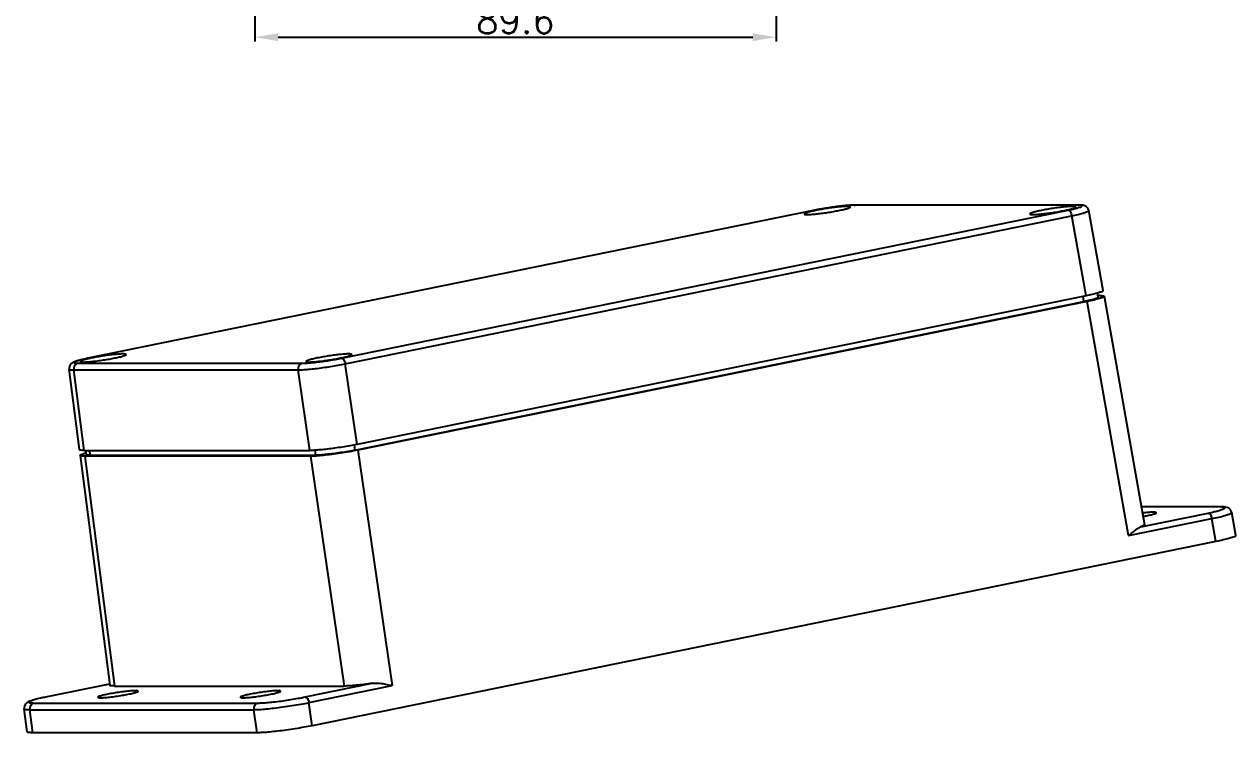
# Model space of a CAD drawing. Header units: millimetres. Extents: x -3227 to -2772, y 3140 to 3496.
# Drawn here: x -3226.6 to -3018.2, y 3139.5 to 3261.3 of the extents above; entities that cross this region are included whole.
import ezdxf

# ---------------------------------------------------------------- set-up
doc = ezdxf.new("R2010")
doc.units = ezdxf.units.MM
doc.layers.add('02___PRT_ALL_AXES', color=7, linetype='Continuous')
doc.layers.add('标注', color=3, linetype='Continuous', lineweight=0)
doc.styles.get("Standard").update_dxf_attribs({"font": 'txt.shx'})
doc.dimstyles.new('ISO-25', dxfattribs={"dimtxt": 2.5, "dimasz": 2, "dimexe": 1.25, "dimexo": 0.625, "dimtad": 1, "dimdsep": 46, "dimtxsty": 'Standard', "dimcen": 2.5, "dimclrt": 256, "dimadec": 0, "dimazin": 0, "dimtfac": 1, "dimtmove": 0, "dimatfit": 3, "dimfxl": 1, "dimarcsym": 0})

# ---------------------------------------------------------------- blocks, each defined once
blk = doc.blocks.new('*D24')
at = {"layer": 'Defpoints', "color": 0, "lineweight": 25}
for p in [(-3186.913044862861, 3317.064385044584), (-3097.278134732961, 3317.064385044584), (-3097.278134732961, 3259.105626972027)]:
    blk.add_point(p, dxfattribs=at)
at = {"layer": '标注', "color": 0, "lineweight": -2}
for p, q in [((-3186.913044862861, 3316.564385044584), (-3186.913044862861, 3258.355626972027)), ((-3097.278134732961, 3316.564385044584), (-3097.278134732961, 3258.355626972027)), ((-3182.913044862861, 3259.105626972027), (-3101.278134732961, 3259.105626972027))]:
    blk.add_line(p, q, dxfattribs=at)
at = {"layer": '标注', "color": 0, "lineweight": 25}
for points in [[(-3182.913044862861, 3259.772293638693), (-3182.913044862861, 3258.43896030536), (-3186.913044862861, 3259.105626972027)], [(-3101.278134732961, 3259.772293638693), (-3101.278134732961, 3258.43896030536), (-3097.278134732961, 3259.105626972027)]]:
    blk.add_solid(points, dxfattribs=at)
at = {"layer": '标注', "lineweight": 25, "insert": (-3142.095589797911, 3261.980126972026), "char_height": 4.5, "attachment_point": 5}
blk.add_mtext('89.6', dxfattribs=at)

msp = doc.modelspace()

# ---------------------------------------------------------------- linework, layer by layer
at = {"color": 7, "linetype": 'Continuous', "lineweight": 25}
for p, q in [((-3089.810685529582, 3229.524987943522), (-3090.658572364482, 3229.361183345422)), ((-3083.693392857482, 3230.249791803622), (-3084.327842847282, 3230.231217027722)), ((-3083.846094054682, 3230.234598987522), (-3083.695647811582, 3230.249804444222)), ((-3045.288683680581, 3230.234598987522), (-3083.846094054682, 3230.234598987522)), ((-3083.695647811582, 3230.249804444222), (-3083.693392842682, 3230.249801056622)), ((-3045.138236607482, 3230.249804444222), (-3083.695646987682, 3230.249804444222)), ((-3045.288683680581, 3230.234598987522), (-3045.138831295382, 3230.249804208422)), ((-3044.973179519482, 3230.247960844422), (-3045.138831266382, 3230.249790747122)), ((-3090.609382063381, 3229.366115897322), (-3215.611472132081, 3203.908600860122)), ((-3172.005519752282, 3203.913517662522), (-3047.052581239682, 3229.366115897322)), ((-3171.357759297482, 3202.945910153822), (-3046.404820784882, 3228.398508388622)), ((-3090.609382063381, 3229.366115897322), (-3090.658533613382, 3229.361199096122)), ((-3043.964923449082, 3214.636703535522), (-3046.404820784882, 3228.398508388622)), ((-3041.034459046582, 3215.544474066622), (-3043.475436321582, 3229.312370124022)), ((-3041.872691787381, 3214.406839720022), (-3041.979946717482, 3215.108907680722)), ((-3169.683993043582, 3188.114457934622), (-3044.315270933182, 3213.651750239022)), ((-3043.964923449082, 3214.636703535522), (-3169.335204274882, 3189.099093724722)), ((-3043.790862052982, 3213.654941339822), (-3169.190915928882, 3188.111266833822)), ((-3044.315270933182, 3213.651750239022), (-3044.450627693981, 3214.537766806522)), ((-3036.657382602581, 3173.419825427622), (-3043.790862052982, 3213.654941339822)), ((-3041.674184982081, 3214.697121048022), (-3041.917038069082, 3214.697121048022)), ((-3040.860293635982, 3214.562125195822), (-3033.897867575181, 3175.291805356122)), ((-3217.317110430381, 3203.505404046422), (-3217.640653087982, 3203.406484352122)), ((-3217.326218135081, 3203.045034572322), (-3178.768807760981, 3203.045034572322)), ((-3216.929018928382, 3203.610329031822), (-3217.317110430381, 3203.505404046422)), ((-3215.611417808082, 3203.908606626422), (-3215.947260368182, 3203.838578339522)), ((-3215.562320575982, 3203.913517662522), (-3215.611418838682, 3203.908611709622)), ((-3215.562320575982, 3203.913517662522), (-3215.610389113881, 3203.903667274322)), ((-3169.335204274882, 3189.099093724722), (-3171.357759297482, 3202.945910153822)), ((-3217.067586668182, 3188.194967656822), (-3218.846248507682, 3202.047935355622)), ((-3216.253243239282, 3188.056914016522), (-3218.031115282082, 3201.903730445622)), ((-3218.031115282082, 3201.903730445622), (-3179.473704907982, 3201.903730445622)), ((-3177.451149885282, 3188.056914016522), (-3179.473704907982, 3201.903730445622)), ((-3216.253243239282, 3188.056914016522), (-3177.451149885282, 3188.056914016522)), ((-3216.034467726882, 3188.056914016522), (-3215.927903683481, 3187.359368453522)), ((-3215.373398184782, 3188.056914016522), (-3215.249490787882, 3187.245842550122)), ((-3176.577119838482, 3188.088995907222), (-3176.448311290781, 3187.245842550122)), ((-3169.820256829581, 3189.006411695822), (-3169.683993043582, 3188.114457934622)), ((-3169.190915928882, 3188.111266833822), (-3163.277611922382, 3147.627604263022)), ((-3216.940665702182, 3187.206453706222), (-3211.867394240081, 3147.693678354022)), ((-3216.126410488881, 3187.069087125622), (-3211.053100471582, 3147.556011489322)), ((-3177.306861539382, 3187.069087125622), (-3216.126410488881, 3187.069087125622)), ((-3216.001958839982, 3187.634686888922), (-3215.971300335982, 3187.643077257222)), ((-3215.249490787882, 3187.245842550122), (-3176.448311290781, 3187.245842550122)), ((-3177.306861539382, 3187.069087125622), (-3171.535327699982, 3147.556011489322)), ((-3020.710035064982, 3178.363392252022), (-3034.442444159682, 3178.363392252022)), ((-3020.860482138082, 3178.348186795322), (-3034.439748310282, 3178.348186795322)), ((-3020.860482138082, 3178.348186795322), (-3020.710539260782, 3178.363392082522)), ((-3020.522542473881, 3178.361369333022), (-3020.710539250482, 3178.363377045322)), ((-3036.657382602581, 3173.419825427622), (-3022.329398754182, 3176.338399578422)), ((-3034.513587488182, 3174.956065760722), (-3022.977159208882, 3177.306007087122)), ((-3021.630115379482, 3172.394216682622), (-3022.329398754182, 3176.338399578422)), ((-3018.211240243182, 3173.453282302222), (-3018.911603566082, 3177.403556453122)), ((-3021.630115379482, 3172.394216682622), (-3177.025924207981, 3140.740482592222)), ((-3211.907956426181, 3147.892807900622), (-3223.189074307282, 3145.598478756522)), ((-3211.053100471582, 3147.556011489322), (-3171.535327699982, 3147.556011489322)), ((-3178.253356225582, 3145.676637620922), (-3166.716927946281, 3148.026578947222)), ((-3177.605595770782, 3144.709030112222), (-3163.277611922382, 3147.627604263022)), ((-3224.904347471082, 3144.634457912722), (-3186.369301835982, 3144.634457912722)), ((-3222.787670400181, 3145.676637620922), (-3222.836776923582, 3145.671729987122)), ((-3222.787670400181, 3145.676637620922), (-3222.835740567182, 3145.666796348722)), ((-3177.025924207981, 3140.740482592222), (-3177.605595770782, 3144.709030112222)), ((-3226.049767413282, 3139.685668846322), (-3226.560101754982, 3143.660367686622)), ((-3225.099700079581, 3139.524606265922), (-3225.609244618081, 3143.493153786022)), ((-3225.609244618081, 3143.493153786022), (-3187.074198982982, 3143.493153786022)), ((-3186.494527420182, 3139.524606265922), (-3187.074198982982, 3143.493153786022)), ((-3186.494527420182, 3139.524606265922), (-3225.099700079581, 3139.524606265922))]:
    msp.add_line(p, q, dxfattribs=at)
for points in [[(-3084.327842847282, 3230.231217027722), (-3085.283552363082, 3230.160564700422), (-3086.359211628182, 3230.046645091122), (-3087.503671063082, 3229.897819882722), (-3088.669316715782, 3229.721583846022), (-3089.810685529582, 3229.524987943522)], [(-3043.475378343182, 3229.311625244522), (-3043.492285785282, 3229.389521554622), (-3043.656660198782, 3229.739651365722), (-3043.923518655682, 3229.998832850922), (-3044.210504958081, 3230.141499181622), (-3044.460429803381, 3230.204606259522), (-3044.702473976582, 3230.234557282522), (-3044.973179519482, 3230.247960844422)], [(-3217.640653087982, 3203.406484352122), (-3217.908620984382, 3203.311012132822), (-3218.137828447982, 3203.211028075222), (-3218.358148404482, 3203.083025709822), (-3218.590561386782, 3202.876643534022), (-3218.786061411782, 3202.551236964422), (-3218.854038792681, 3202.147118923922), (-3218.846057820382, 3202.047032706722)], [(-3215.947260368182, 3203.838578339522), (-3216.472316939082, 3203.721677972622), (-3216.929018928382, 3203.610329031822)], [(-3018.911522261382, 3177.402619330222), (-3018.929673791182, 3177.485421161722), (-3019.118674960881, 3177.866623244022), (-3019.411371978882, 3178.127004277822), (-3019.700742311682, 3178.257127999922), (-3019.959708897082, 3178.316964552822), (-3020.222704904182, 3178.347284149122), (-3020.522542473881, 3178.361369333022)], [(-3225.385540901382, 3145.028951453222), (-3225.646915845782, 3144.929455858022), (-3225.874998555082, 3144.823162101122), (-3226.096210358982, 3144.685900343722), (-3226.325275353582, 3144.468839431122), (-3226.511508650482, 3144.133995067922), (-3226.566285510882, 3143.725807214122), (-3226.559889796782, 3143.659380189222)], [(-3224.702386869182, 3145.238121347422), (-3225.073837883981, 3145.130765801022), (-3225.385540901382, 3145.028951453222)], [(-3223.189074307282, 3145.598478756522), (-3223.760983713581, 3145.472481590322), (-3224.265598602982, 3145.352054795522), (-3224.702386869182, 3145.238121347422)]]:
    msp.add_lwpolyline(points, dxfattribs=at)
for points, start_tangent, end_tangent in [([(-3083.846094054682, 3230.234598987522), (-3084.506999442582, 3230.212956270222), (-3085.351340011282, 3230.148743589822), (-3086.334812147182, 3230.045134836622), (-3087.407163541782, 3229.907416961122), (-3088.514885318581, 3229.742472738822), (-3089.601838100282, 3229.558679975922), (-3090.609382063381, 3229.366115897322)], (-0.9999999964601728, -8.414068407083359e-05), (-0.9798824270563454, -0.1995756226250244)), ([(-3047.052581239682, 3229.366115897322), (-3046.168827601181, 3229.558823158422), (-3045.451181145881, 3229.742653083422), (-3045.021351672982, 3229.885908803822)], (0.9798721959486566, 0.1996258490445505), (0.9616699209694755, 0.274209706433895)), ([(-3045.139759889182, 3230.230209428022), (-3045.288683680581, 3230.234598987522)], (-0.9985411112543096, 0.05399675115235025), (-0.9999999974685383, 7.115422268336454e-05)), ([(-3044.840531687082, 3230.212988321522), (-3045.139759889182, 3230.230209428022)], (-0.9992344874847499, 0.03912082592544817), (-0.9985411112574772, 0.05399675109376834)), ([(-3045.021351672982, 3229.885908803822), (-3044.939496599181, 3229.907626550122)], (0.9616699210450179, 0.2742097061689628), (0.9714292097093239, 0.2373294977947717)), ([(-3044.939496599181, 3229.907626550122), (-3044.659999622382, 3230.045301779322), (-3044.626514760082, 3230.148827454422), (-3044.840531687082, 3230.212988321522)], (0.9714292098014203, 0.2373294974178055), (-0.999234487486176, 0.03912082588902229)), ([(-3047.052581239682, 3229.366115897322), (-3046.852053991081, 3229.292792221722), (-3046.658980731781, 3229.083734631522), (-3046.502115224582, 3228.770069919822), (-3046.404820796382, 3228.398508386322)], (0.9999999999999994, 3.512108063358364e-08), (0.1595616455573544, -0.9871879665327314)), ([(-3046.404820784882, 3228.398508388622), (-3045.341995579482, 3228.633826400022), (-3044.482890820881, 3228.856445816422), (-3043.870307375782, 3229.055278588622), (-3043.535227871382, 3229.220260805422), (-3043.494000538982, 3229.314349897922)], (0.9792045235210142, 0.2028755803836025), (0.1442565316331815, 0.9895403241309395)), ([(-3042.041893412482, 3215.088929825122), (-3042.901473127882, 3214.868646264122), (-3043.964923449082, 3214.636703535522)], (-0.9510412918266763, -0.3090638465441189), (-0.9798777421769529, -0.1995986232071678)), ([(-3041.936924555382, 3215.124214113622), (-3042.041893412482, 3215.088929825122)], (-0.9453442793428823, -0.3260739080541198), (-0.9510412916781537, -0.3090638470011481)), ([(-3041.052948048082, 3215.546378469722), (-3041.094088578582, 3215.451523310422), (-3041.429211212282, 3215.286520294122), (-3041.936924555382, 3215.124214113622)], (-0.1400215442431867, -0.9901484571253714), (-0.9453442792393678, -0.3260739083542262)), ([(-3041.872995102081, 3214.406723993322), (-3041.872366817282, 3214.403993228122), (-3042.032251629082, 3214.265954067622), (-3042.518096481282, 3214.086057931222), (-3043.296791850182, 3213.876564443322), (-3044.315270933182, 3213.651750239022)], (0.2705967286492327, -0.9626927913121266), (-0.979877742179254, -0.1995986231958713)), ([(-3040.860767038082, 3214.561769487222), (-3040.859696610281, 3214.557434531522), (-3041.051809687582, 3214.391743554622), (-3041.635166615782, 3214.175829200222), (-3042.569384164281, 3213.924548079222), (-3043.790862052982, 3213.654941339822)], (0.300073611613061, -0.9539160485144873), (-0.9798777421773339, -0.1995986232052976)), ([(-3041.674184982081, 3214.697121048022), (-3041.071972088282, 3214.661593285422), (-3040.860767038082, 3214.561769487222)], (1, 0), (0.300073611621213, -0.9539160485119229)), ([(-3217.326218135081, 3203.045034572322), (-3217.637945806682, 3202.905927264722), (-3217.880846880882, 3202.640881066822), (-3218.018748774982, 3202.289366390122), (-3218.031115282082, 3201.903730445622)], (-0.9798777421627137, -0.1995986232770715), (0.135956837669242, -0.9907147613167876)), ([(-3215.610389113881, 3203.903667274322), (-3216.446074214482, 3203.720810401322), (-3217.163720669781, 3203.536980476422), (-3217.675405216482, 3203.372007009722), (-3217.954902193282, 3203.234331780522), (-3217.988387055582, 3203.130806105322), (-3217.774370128582, 3203.066645238322), (-3217.326218135081, 3203.045034572322)], (-0.979415306201716, -0.2018555373969187), (0.999999997468534, -7.115428521408067e-05)), ([(-3178.768807760981, 3203.045034572322), (-3179.080528300482, 3202.905932452022), (-3179.323430576682, 3202.640890644622), (-3179.461336868882, 3202.289373884022), (-3179.473704914782, 3201.903730445622)], (-0.9798777398613825, -0.1995986345748609), (0.1359568084975592, -0.9907147653200481)), ([(-3179.473704907982, 3201.903730445622), (-3178.678355421682, 3201.933262741822), (-3177.666384686981, 3202.012697723622), (-3176.488154109282, 3202.138084354922), (-3175.203358740682, 3202.303066862322), (-3173.875605875181, 3202.499477161422), (-3172.572076662282, 3202.717379600422), (-3171.357759297482, 3202.945910153822)], (0.9999832238063672, 0.005792417960144987), (0.9805394267923203, 0.1963222669637555)), ([(-3178.768807760981, 3203.045034572322), (-3178.107902373082, 3203.066677289622), (-3177.263561804282, 3203.130889969922), (-3176.280089668482, 3203.234498723222), (-3175.207738273882, 3203.372216598622), (-3174.100016497081, 3203.537160820922), (-3173.013063715382, 3203.720953583922), (-3172.005519752282, 3203.913517662522)], (0.9999999964601728, 8.414068407083359e-05), (0.9798824270563454, 0.1995756226250244)), ([(-3172.005519752282, 3203.913517662522), (-3171.804987474582, 3203.840190357822), (-3171.611913833181, 3203.631128271522), (-3171.455051160682, 3203.317464717522), (-3171.357759297482, 3202.945910153822)], (1, 2.433331544821129e-10), (0.1595616964380291, -0.98718795830876)), ([(-3218.827017009482, 3202.044153046822), (-3218.826781325281, 3202.012698783422), (-3218.570833944282, 3201.933262007522), (-3218.031115282082, 3201.903730445622)], (-0.1498174484384367, -0.988713675511468), (0.9999833123586478, -0.005777110370019201)), ([(-3216.253243239282, 3188.056914016522), (-3216.792542278182, 3188.083045481122), (-3217.048179879482, 3188.160122412422), (-3217.048276237982, 3188.191201318922)], (-1, 0), (0.1543396137056328, 0.9880178559323695)), ([(-3169.335204274882, 3189.099093724722), (-3170.549079205882, 3188.867151040722), (-3171.852349169782, 3188.646867553022), (-3173.179705071082, 3188.449277118722), (-3174.464661642181, 3188.284274071422), (-3175.642862851581, 3188.160122469222), (-3176.655279354082, 3188.083045491222), (-3177.451149885282, 3188.056914016522)], (-0.9798777421792694, -0.1995986231957959), (-1, 0)), ([(-3169.190915928882, 3188.111266833822), (-3170.617823457781, 3187.841438888222), (-3172.151848324482, 3187.590028969122), (-3173.688469132282, 3187.374165895322), (-3175.122862863382, 3187.208571605422), (-3176.356747531881, 3187.104555632522), (-3177.306861539382, 3187.069087125622)], (-0.9798777421802829, -0.1995986231908211), (-1, 0)), ([(-3169.683993043582, 3188.114457934622), (-3170.872848174281, 3187.889643730222), (-3172.151060840282, 3187.680150242322), (-3173.431522960682, 3187.500254105922), (-3174.626973158081, 3187.362214945522), (-3175.655943476982, 3187.275439901622), (-3176.448311290781, 3187.245842550122)], (-0.9798777421803229, -0.1995986231906242), (-1, 0)), ([(-3216.940400965582, 3187.206462398222), (-3216.940898860581, 3187.208773642022), (-3216.748785783382, 3187.374464618922), (-3216.165428855082, 3187.590378973422)], (-0.2437451950425238, 0.9698393062222639), (0.9659362174749021, 0.2587802615546221)), ([(-3216.126410488881, 3187.069087125622), (-3216.728623382682, 3187.104614888122), (-3216.940400965582, 3187.206462398222)], (-1, 0), (-0.2437451950840602, 0.9698393062118247)), ([(-3216.165428855082, 3187.590378973422), (-3216.001958839982, 3187.634686888922)], (0.9659362174345849, 0.2587802617051128), (0.9646007278732065, 0.2637146863306634)), ([(-3215.249490787882, 3187.245842550122), (-3215.751257539382, 3187.275439901622), (-3215.927600368781, 3187.359484180222)], (-1, 0), (-0.2705967286111883, 0.9626927913228202)), ([(-3032.340554726582, 3177.439100813522), (-3033.027445715782, 3177.409341669422), (-3033.939288648582, 3177.322977269722), (-3034.251290581381, 3177.286231402922)], (-1, 0), (-0.9925605213296523, -0.1217522545902495)), ([(-3031.890876872481, 3177.346386370422), (-3031.945853356682, 3177.409341669422), (-3032.340554726582, 3177.439100813522)], (-0.4688244319618202, 0.8832913743469234), (-1, 0)), ([(-3022.977159208882, 3177.306007087122), (-3021.916523698482, 3177.537286646722), (-3021.055408851482, 3177.757871532022), (-3020.567927868982, 3177.921555525722)], (0.9798722336015422, 0.1996256642236284), (0.9590132652116803, 0.283361177912627)), ([(-3020.711456124982, 3178.344431737722), (-3020.860482138082, 3178.348186795322)], (-0.998873236865949, 0.04745794636245734), (-0.999999997294927, 7.35536950118223e-05)), ([(-3020.322658588282, 3178.322248854422), (-3020.711456124982, 3178.344431737722)], (-0.9992328095294152, 0.03916366121740144), (-0.9988732368577787, 0.04745794653441957)), ([(-3020.567927868982, 3177.921555525722), (-3020.441448411581, 3177.955823393322)], (0.9590132652021454, 0.2833611779448976), (0.9714231959541937, 0.2373541117447519)), ([(-3020.441448411581, 3177.955823393322), (-3020.106069667881, 3178.121023499022), (-3020.065868172382, 3178.245252729422), (-3020.322658588282, 3178.322248854422)], (0.9714231960321893, 0.2373541114255384), (-0.9992328095294944, 0.03916366121538004)), ([(-3034.151289579582, 3176.721309521922), (-3033.575471101582, 3176.831070044322), (-3032.738718475782, 3177.018961885122), (-3032.155180427382, 3177.188461563422), (-3031.881977726382, 3177.322977269722), (-3031.890876872481, 3177.346386370422)], (0.9830428894015321, 0.1833757824716424), (-0.4688244319910131, 0.8832913743314286)), ([(-3022.977159208882, 3177.306007087122), (-3022.776632411082, 3177.232683734122), (-3022.583559173582, 3177.023626524922), (-3022.426693411582, 3176.709961692122), (-3022.329398766582, 3176.338399575922)], (0.9999999999999994, 3.430996988960853e-08), (0.1595616483693272, -0.9871879660782253)), ([(-3022.329398754182, 3176.338399578422), (-3021.089331234182, 3176.612374812622), (-3020.086973922082, 3176.871705171822), (-3019.372261051082, 3177.103474713522), (-3018.981335407382, 3177.295953708522), (-3018.933259440581, 3177.405792822022)], (0.979300891930126, 0.2024098887526485), (0.1440768650784546, 0.9895664995083276)), ([(-3036.657382602581, 3173.419825427622), (-3036.293343130681, 3173.693054733322), (-3035.949617874682, 3173.959369359222), (-3035.624855341782, 3174.214344929322), (-3035.319146493282, 3174.451635289822), (-3035.031841409982, 3174.663631105622), (-3034.763580442182, 3174.838089041322), (-3034.513587488182, 3174.956065760722)], (0.8058754859140336, 0.5920850455828286), (0.9493560998955389, 0.3142021572031798)), ([(-3033.900941062981, 3175.291961688622), (-3034.030499816582, 3175.152129836922), (-3034.513587488182, 3174.956065760722)], (-0.1299815175188525, -0.9915164169611597), (-0.9493560998864852, -0.3142021572305357)), ([(-3018.232810744982, 3173.455504105822), (-3018.280808030582, 3173.344839753422), (-3018.671784436582, 3173.152336234322), (-3019.386580336782, 3172.921814020522), (-3020.389423338082, 3172.664816532622), (-3021.630115379482, 3172.394216682622)], (-0.1400215442287142, -0.9901484571274181), (-0.9798777421809632, -0.1995986231874803)), ([(-3207.454335734481, 3146.759605432822), (-3208.141226723681, 3146.729846288822), (-3209.053069656482, 3146.643481889022), (-3210.100606993381, 3146.508966182722), (-3211.181298481182, 3146.339466504422), (-3212.189358507482, 3146.151574663622), (-3213.026111133382, 3145.963682822922), (-3213.609649181782, 3145.794183144622), (-3213.882851882682, 3145.659667438322), (-3213.873952736581, 3145.636258337522)], (-1, 0), (0.4688244319757326, -0.883291374339539)), ([(-3213.424274882582, 3145.543543894522), (-3212.737383893382, 3145.573303038522), (-3211.825540960582, 3145.659667438322), (-3210.778003623682, 3145.794183144622), (-3209.697312135881, 3145.963682822922), (-3208.689252109582, 3146.151574663622), (-3207.852499483682, 3146.339466504422), (-3207.268961435382, 3146.508966182722), (-3206.995758734382, 3146.643481889022), (-3207.004657880482, 3146.666890989822)], (1, 0), (-0.4688244319757326, 0.883291374339539)), ([(-3211.053100471582, 3147.556011489322), (-3211.632417883282, 3147.587812608822), (-3211.864072833282, 3147.681218236322), (-3211.863600488382, 3147.692584976522)], (-1, 0), (0.1690392786219442, 0.9856093152375198)), ([(-3207.004657880482, 3146.666890989822), (-3207.059634364682, 3146.729846288822), (-3207.454335734481, 3146.759605432822)], (-0.4688244319618202, 0.8832913743469234), (-1, 0)), ([(-3182.953590948882, 3146.759605432822), (-3183.640481938181, 3146.729846288822), (-3184.552324870981, 3146.643481889022), (-3185.599862207881, 3146.508966182722), (-3186.680553695682, 3146.339466504422), (-3187.688613721982, 3146.151574663622), (-3188.525366347782, 3145.963682822922), (-3189.108904396182, 3145.794183144622), (-3189.382107097182, 3145.659667438322), (-3189.373207951081, 3145.636258337522)], (-1, 0), (0.4688244319757326, -0.883291374339539)), ([(-3188.923530097082, 3145.543543894522), (-3188.236639107782, 3145.573303038522), (-3187.324796174982, 3145.659667438322), (-3186.277258838182, 3145.794183144622), (-3185.196567350282, 3145.963682822922), (-3184.188507323981, 3146.151574663622), (-3183.351754698182, 3146.339466504422), (-3182.768216649782, 3146.508966182722), (-3182.495013948781, 3146.643481889022), (-3182.503913094882, 3146.666890989822)], (1, 0), (-0.4688244319757326, 0.883291374339539)), ([(-3182.503913094882, 3146.666890989822), (-3182.558889579082, 3146.729846288822), (-3182.953590948882, 3146.759605432822)], (-0.4688244319618202, 0.8832913743469234), (-1, 0)), ([(-3166.716927946281, 3148.026578947222), (-3168.158892412782, 3147.830514803922), (-3169.495015568481, 3147.681218195422), (-3170.643771634881, 3147.587812604822), (-3171.535327699982, 3147.556011489322)], (-0.9893498902478406, -0.1455568434206582), (-1, 0)), ([(-3166.716927946281, 3148.026578947222), (-3166.173553322982, 3148.068901369222), (-3165.644928959482, 3148.054392787122), (-3165.134558255982, 3148.003139411622), (-3164.645597296581, 3147.928004880422), (-3164.174983430982, 3147.836985186822), (-3163.720126916882, 3147.735551716622), (-3163.277611922382, 3147.627604263022)], (0.9893498902467907, 0.1455568434277945), (0.9697662468822936, -0.2440357072393927)), ([(-3222.835740567182, 3145.666796348722), (-3223.848305910682, 3145.445358061222), (-3224.709420757581, 3145.224773175922), (-3225.323381197582, 3145.026821314722), (-3225.658759941281, 3144.861621208922), (-3225.698961436682, 3144.737391978622), (-3225.442171020782, 3144.660395853622), (-3224.904347471082, 3144.634457912722)], (-0.9794899583614756, -0.2014929811904998), (0.9999999972949167, -7.355383495722108e-05)), ([(-3224.904347471082, 3144.634457912722), (-3225.216075142382, 3144.495350605222), (-3225.458976216381, 3144.230304407522), (-3225.596878110382, 3143.878789730822), (-3225.609244618081, 3143.493153786022)], (-0.9798777421545517, -0.1995986233171415), (0.1359568355058991, -0.9907147616136656)), ([(-3213.873952736581, 3145.636258337522), (-3213.818976252382, 3145.573303038522), (-3213.424274882582, 3145.543543894522)], (0.4688244319618202, -0.8832913743469234), (1, 0)), ([(-3189.373207951081, 3145.636258337522), (-3189.318231466882, 3145.573303038522), (-3188.923530097082, 3145.543543894522)], (0.4688244319618202, -0.8832913743469234), (1, 0)), ([(-3186.369301835982, 3144.634457912722), (-3186.681021741882, 3144.495356254422), (-3186.923924139682, 3144.230314815322), (-3187.061830817081, 3143.878797851422), (-3187.074198990282, 3143.493153786022)], (-0.9798777399143108, -0.1995986343150228), (0.1359568100734749, -0.9907147651037835)), ([(-3187.074198982982, 3143.493153786022), (-3186.146203849982, 3143.527041322522), (-3184.965512674882, 3143.619321082122), (-3183.590885620381, 3143.765402746922), (-3182.091959567182, 3143.957882070822), (-3180.542948214182, 3144.187229011122), (-3179.022224053881, 3144.441842672622), (-3177.605595770782, 3144.709030112222)], (0.9999876454922363, 0.00497080103140685), (0.9804460844108701, 0.196787894859905)), ([(-3186.369301835982, 3144.634457912722), (-3185.576091984082, 3144.660436222122), (-3184.562903474682, 3144.737493793022), (-3183.382816227781, 3144.861817696122), (-3182.096078907582, 3145.027067926222), (-3180.766864085382, 3145.224991467522), (-3179.462537034181, 3145.445537657022), (-3178.253356225582, 3145.676637620922)], (0.9999999965080454, 8.356978654829047e-05), (0.9798825849618084, 0.1995748473344384)), ([(-3178.253356225582, 3145.676637620922), (-3178.052823947882, 3145.603310316322), (-3177.859750306081, 3145.394248230322), (-3177.702887633282, 3145.080584676422), (-3177.605595770782, 3144.709030112222)], (1, 2.43333154422902e-10), (0.1595616927404201, -0.9871879589064141)), ([(-3226.537644414282, 3143.655998056222), (-3226.537398609682, 3143.619322139622), (-3226.238845953182, 3143.527040475122), (-3225.609244618081, 3143.493153786022)], (-0.1507288130128022, -0.9885751488519989), (0.9999877007225632, -0.004959677771930841)), ([(-3177.025924207981, 3140.740482592222), (-3178.442111627482, 3140.469882794222), (-3179.962593252082, 3140.212885391922), (-3181.511175136882, 3139.982363218522), (-3183.010291136582, 3139.789859663422), (-3184.384859214082, 3139.645016127522), (-3185.566011800482, 3139.555092986522), (-3186.494527420182, 3139.524606265922)], (-0.979877742179263, -0.1995986231958268), (-1, 0)), ([(-3225.099700079581, 3139.524606265922), (-3225.728882291682, 3139.555092974622), (-3226.027126159782, 3139.645016061222), (-3226.027238578082, 3139.681274785422)], (-1, 0), (0.1543396137283857, 0.988017855928815))]:
    msp.add_spline(points, degree=3, dxfattribs=dict(at, start_tangent=start_tangent, end_tangent=end_tangent))
at = {"layer": '02___PRT_ALL_AXES', "color": 7, "linetype": 'Continuous', "lineweight": 25}
msp.add_line((-3090.450164624882, 3229.321601393622), (-3090.641155989681, 3229.282460930122), dxfattribs=at)
for points, start_tangent, end_tangent in [([(-3084.496213052382, 3229.925584027122), (-3084.637296625981, 3229.992815820022), (-3085.038710027181, 3230.016493701222), (-3085.672604278182, 3229.992815820022), (-3086.495780533282, 3229.923395784922), (-3087.452140691182, 3229.812964456522), (-3088.476510387482, 3229.669047547422), (-3089.499080520281, 3229.501452757122), (-3090.450164624882, 3229.321601393622)], (-0.2667080753205291, 0.9637773615098143), (-0.9798777421798595, -0.1995986231928994)), ([(-3086.450043027281, 3229.321601393622), (-3085.635259760782, 3229.501452757122), (-3085.012303465682, 3229.669047547422), (-3084.623627583881, 3229.812964456522), (-3084.495719734482, 3229.923395784922), (-3084.496213052382, 3229.925584027122)], (0.9798777421838527, 0.199598623173295), (-0.2667080753087802, 0.9637773615130655)), ([(-3045.695033555181, 3229.925584027122), (-3045.836117128782, 3229.992815820022), (-3046.237530529982, 3230.016493701222), (-3046.871424780982, 3229.992815820022), (-3047.694601036182, 3229.923395784922), (-3048.650961194081, 3229.812964456522), (-3049.675330890382, 3229.669047547422), (-3050.697901023182, 3229.501452757122), (-3051.648985127782, 3229.321601393622)], (-0.2667080753205291, 0.9637773615098143), (-0.9798777421798595, -0.1995986231928994)), ([(-3047.648863530082, 3229.321601393622), (-3046.834080263682, 3229.501452757122), (-3046.211123968581, 3229.669047547422), (-3045.822448086782, 3229.812964456522), (-3045.694540237382, 3229.923395784922), (-3045.695033555181, 3229.925584027122)], (0.9798777421838527, 0.199598623173295), (-0.2667080753087802, 0.9637773615130655)), ([(-3090.641155989681, 3229.282460930122), (-3091.264947891282, 3229.141750030122), (-3091.887904186382, 3228.974155239822), (-3092.276580068182, 3228.830238330722), (-3092.404487917682, 3228.719807002422), (-3092.403994599782, 3228.717618760222)], (-0.9792351374716537, -0.2027277621364959), (0.2667080753284152, -0.9637773615076319)), ([(-3092.403994599782, 3228.717618760222), (-3092.262911026181, 3228.650386967222), (-3091.861497624981, 3228.626709086022), (-3091.227603373982, 3228.650386967222), (-3090.404427118882, 3228.719807002422), (-3089.448066960982, 3228.830238330722), (-3088.423697264682, 3228.974155239822), (-3087.401127131882, 3229.141750030122), (-3086.450043027281, 3229.321601393622)], (0.2667080753205291, -0.9637773615098143), (0.9798777421798595, 0.1995986231928994)), ([(-3051.648985127782, 3229.321601393622), (-3052.463768394181, 3229.141750030122), (-3053.086724689282, 3228.974155239822), (-3053.475400571082, 3228.830238330722), (-3053.603308420581, 3228.719807002422), (-3053.602815102682, 3228.717618760222)], (-0.9798777421838527, -0.199598623173295), (0.2667080753087802, -0.9637773615130655)), ([(-3053.602815102682, 3228.717618760222), (-3053.461731529082, 3228.650386967222), (-3053.060318127882, 3228.626709086022), (-3052.426423876881, 3228.650386967222), (-3051.603247621681, 3228.719807002422), (-3050.646887463882, 3228.830238330722), (-3049.622517767481, 3228.974155239822), (-3048.599947634681, 3229.141750030122), (-3047.648863530082, 3229.321601393622)], (0.2667080753205291, -0.9637773615098143), (0.9798777421798595, 0.1995986231928994)), ([(-3209.012086712982, 3204.562014799622), (-3209.153170286582, 3204.629246592522), (-3209.554583687782, 3204.652924473722), (-3210.188477938781, 3204.629246592522), (-3211.011654193981, 3204.559826557422), (-3211.968014351782, 3204.449395229022), (-3212.992384048182, 3204.305478319922), (-3214.014954180881, 3204.137883529622), (-3214.966038285482, 3203.958032166122)], (-0.2667080753205291, 0.9637773615098143), (-0.9798777421798595, -0.1995986231928994)), ([(-3210.965916687881, 3203.958032166122), (-3210.151133421482, 3204.137883529622), (-3209.528177126382, 3204.305478319922), (-3209.139501244581, 3204.449395229022), (-3209.011593395081, 3204.559826557422), (-3209.012086712982, 3204.562014799622)], (0.9798777421838527, 0.199598623173295), (-0.2667080753087802, 0.9637773615130655)), ([(-3170.210907215881, 3204.562014799622), (-3170.351990789482, 3204.629246592522), (-3170.753404190682, 3204.652924473722), (-3171.387298441682, 3204.629246592522), (-3172.210474696782, 3204.559826557422), (-3173.166834854682, 3204.449395229022), (-3174.191204550982, 3204.305478319922), (-3175.213774683782, 3204.137883529622), (-3176.164858788381, 3203.958032166122)], (-0.2667080753205291, 0.9637773615098143), (-0.9798777421798595, -0.1995986231928994)), ([(-3172.164737190782, 3203.958032166122), (-3171.349953924382, 3204.137883529622), (-3170.726997629281, 3204.305478319922), (-3170.338321747482, 3204.449395229022), (-3170.210413897982, 3204.559826557422), (-3170.210907215881, 3204.562014799622)], (0.9798777421838527, 0.199598623173295), (-0.2667080753087802, 0.9637773615130655)), ([(-3215.780821551982, 3203.778180802622), (-3216.403777847082, 3203.610586012322), (-3216.792453728882, 3203.466669103222), (-3216.920361578282, 3203.356237774822), (-3216.919868260381, 3203.354049532722)], (-0.9695931087869379, -0.2447227071460295), (0.266708075339957, -0.9637773615044379)), ([(-3216.919868260381, 3203.354049532722), (-3216.778784686782, 3203.286817739722), (-3216.377371285582, 3203.263139858522), (-3215.743477034582, 3203.286817739722), (-3214.920300779482, 3203.356237774822), (-3213.963940621582, 3203.466669103222), (-3212.939570925282, 3203.610586012322), (-3211.917000792482, 3203.778180802622), (-3210.965916687881, 3203.958032166122)], (0.2667080753205291, -0.9637773615098143), (0.9798777421798595, 0.1995986231928994)), ([(-3215.592753422582, 3203.823822077922), (-3215.780821551982, 3203.778180802622)], (-0.9737810466818845, -0.2274873032130229), (-0.9695931087369783, -0.2447227073439698)), ([(-3214.966038285482, 3203.958032166122), (-3215.592753422582, 3203.823822077922)], (-0.9798777421629232, -0.199598623276043), (-0.9737810467064022, -0.2274873031080724)), ([(-3176.164858788381, 3203.958032166122), (-3176.979642054782, 3203.778180802622), (-3177.602598349982, 3203.610586012322), (-3177.991274231782, 3203.466669103222), (-3178.119182081182, 3203.356237774822), (-3178.118688763282, 3203.354049532722)], (-0.9798777421838527, -0.199598623173295), (0.2667080753087802, -0.9637773615130655)), ([(-3178.118688763282, 3203.354049532722), (-3177.977605189682, 3203.286817739722), (-3177.576191788482, 3203.263139858522), (-3176.942297537481, 3203.286817739722), (-3176.119121282381, 3203.356237774822), (-3175.162761124482, 3203.466669103222), (-3174.138391428181, 3203.610586012322), (-3173.115821295381, 3203.778180802622), (-3172.164737190782, 3203.958032166122)], (0.2667080753205291, -0.9637773615098143), (0.9798777421798595, 0.1995986231928994))]:
    msp.add_spline(points, degree=3, dxfattribs=dict(at, start_tangent=start_tangent, end_tangent=end_tangent))

# ---------------------------------------------------------------- dimensions: what is measured, and where the dimension line sits
at = {"layer": '标注', "lineweight": 25}
dim = msp.add_linear_dim(base=(-3097.278134732961, 3259.105626972027), p1=(-3186.913044862861, 3317.064385044584), p2=(-3097.278134732961, 3317.064385044584), dimstyle='ISO-25', override={"dimtxt": 4.5, "dimasz": 4, "dimexe": 0.75, "dimexo": 0.5, "dimgap": 0.6245, "dimtoh": 1, "dimdec": 1, "dimcen": 6, "dimtdec": 1}, dxfattribs=at)
dim.commit()
dim.dimension.update_dxf_attribs({"geometry": '*D24', "text_midpoint": (-3142.095589797911, 3261.980126972026)})

doc.saveas('drawing.dxf')
